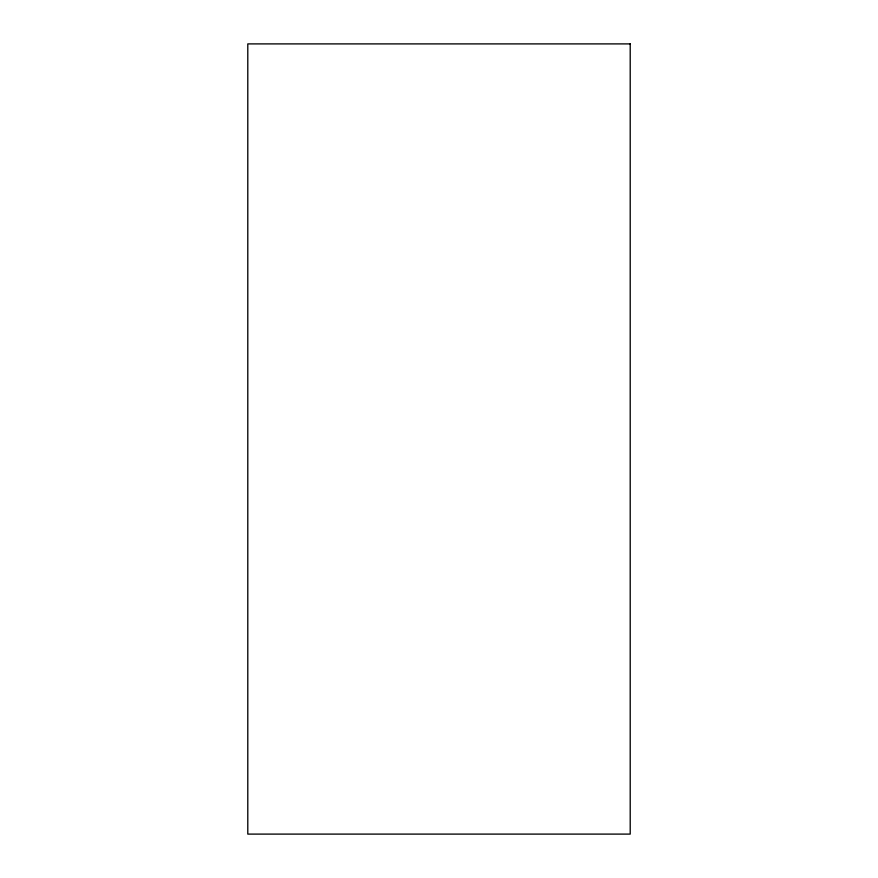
<?xml version="1.0" encoding="UTF-8"?>
<svg xmlns="http://www.w3.org/2000/svg" width="878" height="878" viewBox="0 0 878 878"><rect width="100%" height="100%" fill="white"/><g stroke="black" fill="none" stroke-linecap="round" stroke-linejoin="round"><path stroke-width="1.32" d="M630.206 43.9L247.794 43.9L247.794 834.1L630.206 834.1L630.206 43.9"/></g></svg>
